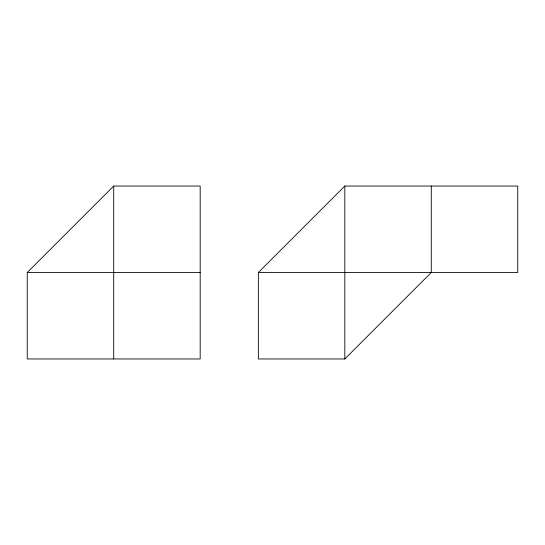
<?xml version="1.0" encoding="UTF-8"?>
<svg xmlns="http://www.w3.org/2000/svg" width="545" height="545" viewBox="0 0 545 545"><rect width="100%" height="100%" fill="white"/><g stroke="black" fill="none" stroke-linecap="round" stroke-linejoin="round"><path stroke-width="0.82" d="M27.25 272.5L113.714 186.036L200.178 186.036L200.178 358.964L27.25 358.964L27.25 272.5L200.178 272.5M258.357 272.5L344.822 186.036L517.75 186.036L517.75 272.5L258.357 272.5L258.357 358.964L344.822 358.964L431.286 272.5L431.286 186.036M344.822 186.036L344.822 358.964M113.714 186.036L113.714 358.964"/></g></svg>
